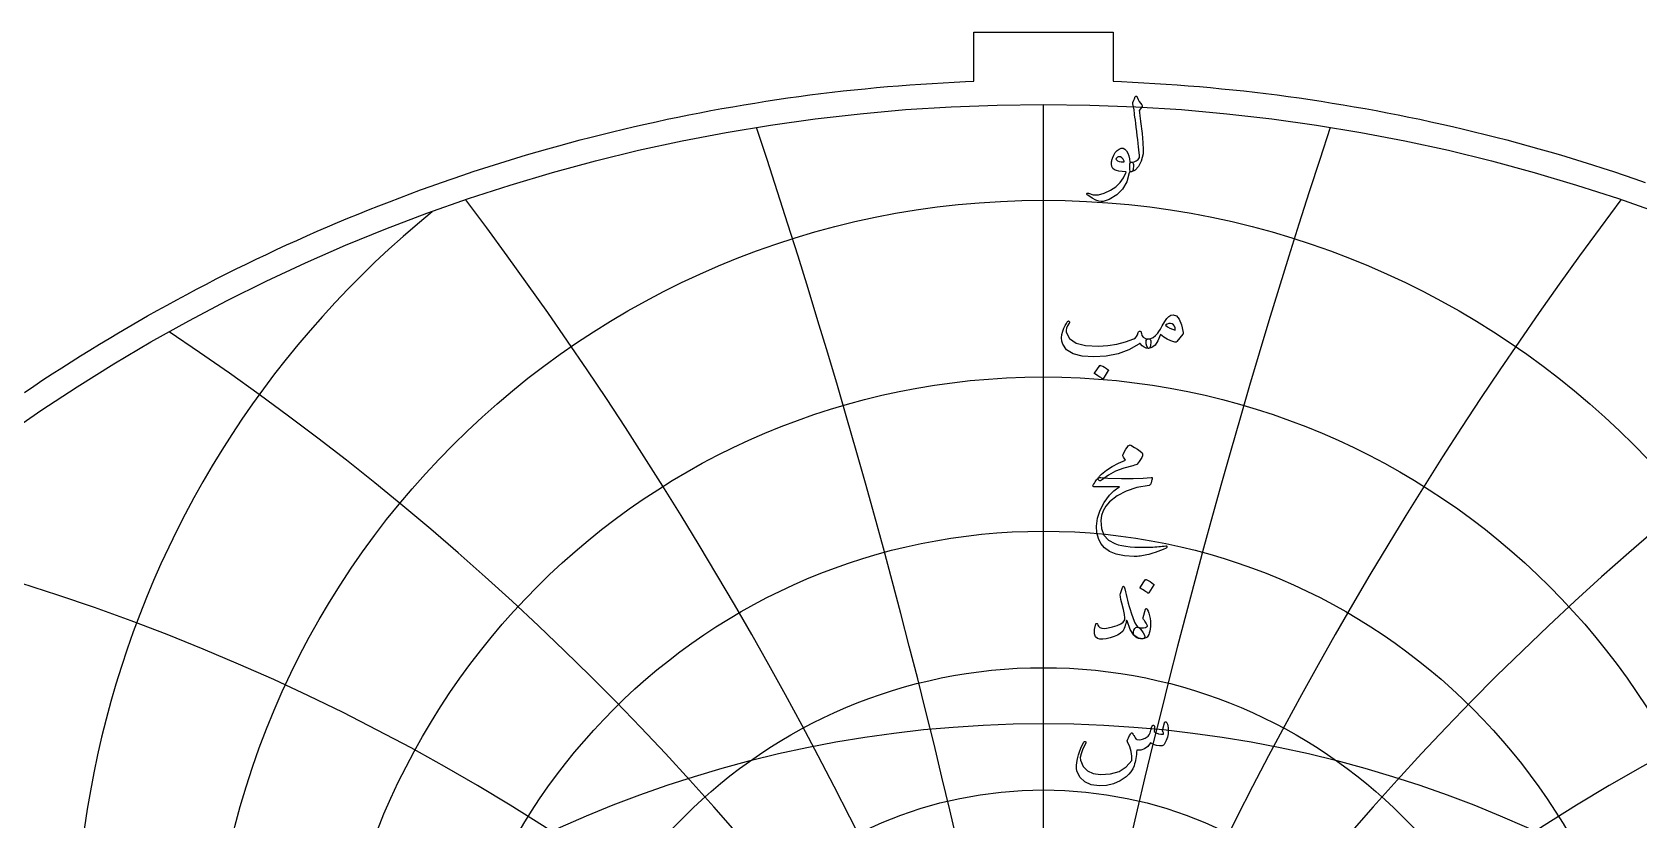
# Model space of a CAD drawing. Header units: millimetres. Extents: x -51 to 51, y -51 to 52.
# Drawn here: x -28.17 to 16.59, y 30.01 to 51.96 of the extents above; entities that cross this region are included whole.
import ezdxf

# ---------------------------------------------------------------- set-up
doc = ezdxf.new("R2010")
doc.units = ezdxf.units.MM
for name, color, linetype in [('CUT_OUTER', 1, 'Continuous'), ('ENGRAVE', 7, 'Continuous'), ('ENGRAVE_FINE', 8, 'Continuous'), ('TEXT', 5, 'Continuous')]:
    doc.layers.add(name, color=color, linetype=linetype)

msp = doc.modelspace()

# ---------------------------------------------------------------- linework, layer by layer
at = {"layer": 'CUT_OUTER'}
msp.add_lwpolyline([(-28.3877, 41.926), (-28.1299, 42.0994), (-27.8711, 42.2712), (-27.6112, 42.4414), (-27.3502, 42.61), (-27.0883, 42.777), (-26.8253, 42.9425), (-26.5613, 43.1062), (-26.2963, 43.2684), (-26.0303, 43.4289), (-25.7633, 43.5878), (-25.4954, 43.7451), (-25.2265, 43.9007), (-24.9567, 44.0547), (-24.6859, 44.207), (-24.4142, 44.3576), (-24.1415, 44.5066), (-23.868, 44.6539), (-23.5936, 44.7995), (-23.3182, 44.9434), (-23.042, 45.0856), (-22.7649, 45.2262), (-22.487, 45.365), (-22.2082, 45.5021), (-21.9286, 45.6375), (-21.6482, 45.7712), (-21.3669, 45.9032), (-21.0849, 46.0334), (-20.802, 46.162), (-20.5184, 46.2887), (-20.234, 46.4138), (-19.9488, 46.537), (-19.6629, 46.6586), (-19.3762, 46.7783), (-19.0888, 46.8963), (-18.8007, 47.0126), (-18.5119, 47.1271), (-18.2224, 47.2398), (-17.9322, 47.3507), (-17.6413, 47.4598), (-17.3498, 47.5672), (-17.0576, 47.6727), (-16.7647, 47.7765), (-16.4713, 47.8785), (-16.1772, 47.9786), (-15.8825, 48.077), (-15.5872, 48.1735), (-15.2913, 48.2683), (-14.9949, 48.3612), (-14.6978, 48.4523), (-14.4003, 48.5416), (-14.1021, 48.629), (-13.8035, 48.7146), (-13.5043, 48.7984), (-13.2047, 48.8803), (-12.9045, 48.9604), (-12.6038, 49.0387), (-12.3027, 49.1151), (-12.0011, 49.1897), (-11.699, 49.2624), (-11.3966, 49.3332), (-11.0936, 49.4022), (-10.7903, 49.4694), (-10.4866, 49.5347), (-10.1824, 49.5981), (-9.8779, 49.6596), (-9.573, 49.7193), (-9.2678, 49.7771), (-8.9622, 49.833), (-8.6562, 49.8871), (-8.35, 49.9392), (-8.0434, 49.9895), (-7.7365, 50.038), (-7.4293, 50.0845), (-7.1219, 50.1291), (-6.8142, 50.1719), (-6.5062, 50.2127), (-6.198, 50.2517), (-5.8895, 50.2888), (-5.5808, 50.324), (-5.2719, 50.3573), (-4.9629, 50.3887), (-4.6536, 50.4182), (-4.3441, 50.4458), (-4.0345, 50.4715), (-3.7248, 50.4953), (-3.4149, 50.5172), (-3.1048, 50.5372), (-2.7947, 50.5553), (-2.4844, 50.5715), (-2.1741, 50.5858), (-1.9425, 50.595), (-1.9425, 51.9645), (1.9425, 51.9645), (1.9425, 50.595), (2.1741, 50.5858), (2.4844, 50.5715), (2.7947, 50.5553), (3.1048, 50.5372), (3.4149, 50.5172), (3.7248, 50.4953), (4.0345, 50.4715), (4.3441, 50.4458), (4.6536, 50.4182), (4.9629, 50.3887), (5.2719, 50.3573), (5.5808, 50.324), (5.8895, 50.2888), (6.198, 50.2517), (6.5062, 50.2127), (6.8142, 50.1719), (7.1219, 50.1291), (7.4293, 50.0845), (7.7365, 50.038), (8.0434, 49.9895), (8.35, 49.9392), (8.6562, 49.8871), (8.9622, 49.833), (9.2678, 49.7771), (9.573, 49.7193), (9.8779, 49.6596), (10.1824, 49.5981), (10.4866, 49.5347), (10.7903, 49.4694), (11.0936, 49.4022), (11.3966, 49.3332), (11.699, 49.2624), (12.0011, 49.1897), (12.3027, 49.1151), (12.6038, 49.0387), (12.9045, 48.9604), (13.2047, 48.8803), (13.5043, 48.7984), (13.8035, 48.7146), (14.1021, 48.629), (14.4003, 48.5416), (14.6978, 48.4523), (14.9949, 48.3612), (15.2913, 48.2683), (15.5872, 48.1735), (15.8825, 48.077), (16.1772, 47.9786), (16.4713, 47.8785), (16.7647, 47.7765)], dxfattribs=at)
at = {"layer": 'ENGRAVE'}
msp.add_lwpolyline([(0, -49.95), (0, 49.95)], dxfattribs=at)
for centre, radius in [((0, 0), 49.95), ((0, 24.0199), 23.2589), ((0, 22.4166), 19.939), ((0, 21.1331), 16.9252), ((0, 20.1084), 14.1467), ((0, 0), 32.6967), ((0, 19.2985), 11.5493)]:
    msp.add_circle(centre, radius, dxfattribs=at)
for centre, radius, start, end in [((0, 26.0291), 26.9804, 129.12907, 50.87093), ((0, 28.5677), 31.2367, 156.79715, 23.20285), ((0, 31.8193), 36.2207, 175.75581, 4.24419)]:
    msp.add_arc(centre, radius, start, end, dxfattribs=at)
at = {"layer": 'ENGRAVE_FINE'}
for centre, radius, start, end in [((-221.9451, -21.505), 225.369, 3.00074, 18.312766), ((-221.9451, -21.505), 225.369, 3.00074, 18.312766), ((221.9451, -21.505), 225.369, 161.687234, 176.99926), ((221.9451, -21.505), 225.369, 161.687234, 176.99926), ((-107.5223, -21.505), 114.4228, 6.043545, 36.957146), ((-107.5223, -21.505), 114.4228, 6.043545, 36.957146), ((107.5223, -21.505), 114.4228, 143.042854, 173.956455), ((107.5223, -21.505), 114.4228, 143.042854, 173.956455), ((-67.7837, -21.505), 78.2698, 9.172746, 56.298227), ((-67.7837, -21.505), 78.2698, 9.172746, 56.298227), ((67.7837, -21.505), 78.2698, 123.701773, 170.827254), ((67.7837, -21.505), 78.2698, 123.701773, 170.827254), ((-46.6392, -21.505), 60.8831, 12.43746, 76.762685), ((-46.6392, -21.505), 60.8831, 12.43746, 76.762685), ((46.6392, -21.505), 60.8831, 103.237315, 167.56254), ((46.6392, -21.505), 60.8831, 103.237315, 167.56254)]:
    msp.add_arc(centre, radius, start, end, dxfattribs=at)
at = {"layer": 'TEXT'}
for points in [[(2.4962, 50.0221), (2.5161, 50.0703), (2.5316, 50.1086), (2.5427, 50.1368), (2.5493, 50.1551), (2.5545, 50.1667), (2.5611, 50.175), (2.5693, 50.18), (2.5789, 50.1817), (2.5898, 50.1798), (2.5988, 50.1743), (2.606, 50.165), (2.6114, 50.1521), (2.6359, 50.0888), (2.6653, 50.0317), (2.6994, 49.981), (2.7384, 49.9365), (2.7493, 49.9223), (2.7524, 49.9062), (2.7478, 49.8883), (2.7354, 49.8685), (2.6704, 49.777), (2.6749, 49.736), (2.6793, 49.6957), (2.6837, 49.6562), (2.6882, 49.6174), (2.6926, 49.5794), (2.697, 49.5421), (2.7015, 49.5056), (2.7059, 49.4697), (2.7467, 49.1382), (2.7716, 48.8789), (2.7807, 48.6921), (2.7738, 48.5776), (2.7181, 48.3699), (2.6453, 48.2165), (2.5556, 48.1174), (2.4489, 48.0725), (2.4459, 48.0725), (2.443, 48.0725), (2.44, 48.0725), (2.4371, 48.0725), (2.4195, 48.0891), (2.4083, 48.1271), (2.4033, 48.1866), (2.4046, 48.2675), (2.4074, 48.2974), (2.4157, 48.3191), (2.4295, 48.3328), (2.4489, 48.3383), (2.5239, 48.3533), (2.5863, 48.3804), (2.6361, 48.4198), (2.6734, 48.4713), (2.6709, 48.5331), (2.6664, 48.6035), (2.6598, 48.6823), (2.6512, 48.7696), (2.6408, 48.8651), (2.6287, 48.9683), (2.615, 49.0793), (2.5995, 49.198), (2.5853, 49.3147), (2.5722, 49.4195), (2.5602, 49.5126), (2.5493, 49.5938), (2.5399, 49.6632), (2.5323, 49.7208), (2.5266, 49.7666), (2.5227, 49.8006), (2.4932, 49.969), (2.4923, 49.9856), (2.4925, 50), (2.4938, 50.0122), (2.4962, 50.0221)], [(2.3898, 48.04), (2.3206, 47.7968), (2.2044, 47.5932), (2.0414, 47.4291), (1.8315, 47.3044), (1.8021, 47.2918), (1.7732, 47.2804), (1.7445, 47.2704), (1.7163, 47.2616), (1.6886, 47.2543), (1.6616, 47.2487), (1.6354, 47.2447), (1.6099, 47.2424), (1.5464, 47.2514), (1.4622, 47.2845), (1.3574, 47.3415), (1.2318, 47.4226), (1.2184, 47.4342), (1.2104, 47.4455), (1.208, 47.4564), (1.2112, 47.4669), (1.2182, 47.475), (1.2274, 47.4787), (1.2388, 47.478), (1.2525, 47.4728), (1.383, 47.4305), (1.5295, 47.4307), (1.6917, 47.4734), (1.8699, 47.5585), (2.0154, 47.6573), (2.1358, 47.7734), (2.231, 47.9069), (2.3012, 48.0577), (2.3006, 48.0631), (2.299, 48.0673), (2.2962, 48.0705), (2.2923, 48.0725), (2.1906, 48.0784), (2.104, 48.0902), (2.0326, 48.1079), (1.9762, 48.1316), (1.9327, 48.1681), (1.9054, 48.2187), (1.8943, 48.2833), (1.8994, 48.362), (1.9011, 48.3724), (1.9031, 48.383), (1.9055, 48.3938), (1.9083, 48.4048), (1.9114, 48.4162), (1.915, 48.4281), (1.9188, 48.4405), (1.9231, 48.4536), (1.9578, 48.5379), (1.9999, 48.6079), (2.0494, 48.6635), (2.1062, 48.7046), (2.1644, 48.7272), (2.2177, 48.7268), (2.2663, 48.7035), (2.3101, 48.6574), (2.3483, 48.5931), (2.3773, 48.5185), (2.397, 48.4336), (2.4075, 48.3383), (2.4134, 48.3384), (2.419, 48.3387), (2.4244, 48.3392), (2.4297, 48.3398), (2.435, 48.3405), (2.4404, 48.3409), (2.446, 48.3412), (2.4518, 48.3413), (2.4718, 48.3371), (2.4873, 48.3243), (2.4984, 48.3031), (2.505, 48.2734), (2.5078, 48.2407), (2.5072, 48.2076), (2.5034, 48.1742), (2.4962, 48.1404), (2.4867, 48.1107), (2.4762, 48.0895), (2.4646, 48.0767), (2.4518, 48.0725), (2.3957, 48.0725), (2.3954, 48.0671), (2.3942, 48.0599), (2.3924, 48.0509), (2.3898, 48.04)], [(2.248, 48.3708), (2.217, 48.4249), (2.183, 48.4632), (2.1461, 48.4855), (2.1062, 48.492), (2.0824, 48.4857), (2.0612, 48.4757), (2.0425, 48.462), (2.0265, 48.4447), (2.0213, 48.4355), (2.0206, 48.4255), (2.0243, 48.4148), (2.0324, 48.4033), (2.0628, 48.3766), (2.107, 48.3583), (2.1648, 48.3485), (2.2362, 48.3472), (2.2436, 48.3487), (2.248, 48.3531), (2.2495, 48.3605), (2.248, 48.3708)], [(0.6735, 43.8995), (0.684, 43.911), (0.6949, 43.9158), (0.7062, 43.9139), (0.7178, 43.9054), (0.7267, 43.8943), (0.7296, 43.8818), (0.7267, 43.8678), (0.7178, 43.8523), (0.6728, 43.7825), (0.644, 43.7178), (0.6314, 43.6584), (0.6351, 43.6041), (0.7276, 43.4258), (0.9076, 43.3013), (1.1752, 43.2308), (1.5302, 43.2142), (1.7937, 43.2336), (2.0464, 43.274), (2.2885, 43.3355), (2.5198, 43.418), (2.5606, 43.4422), (2.5944, 43.4793), (2.6211, 43.5293), (2.6409, 43.5923), (2.6476, 43.6102), (2.6586, 43.6226), (2.6741, 43.6294), (2.6941, 43.6307), (2.7083, 43.6246), (2.7184, 43.6122), (2.7245, 43.5936), (2.7266, 43.5687), (2.7404, 43.507), (2.779, 43.4608), (2.8423, 43.4302), (2.9304, 43.4151), (2.9622, 43.408), (2.9836, 43.3899), (2.9947, 43.3608), (2.9954, 43.3205), (2.9847, 43.2456), (2.9703, 43.192), (2.9522, 43.1599), (2.9304, 43.1492), (2.8656, 43.1577), (2.8041, 43.1832), (2.746, 43.2256), (2.6911, 43.2851), (2.6865, 43.2875), (2.6786, 43.2858), (2.6673, 43.2801), (2.6527, 43.2703), (2.3773, 43.1152), (2.0767, 43.0044), (1.751, 42.938), (1.4002, 42.9158), (1.076, 42.938), (0.8242, 43.0044), (0.6447, 43.1152), (0.5376, 43.2703), (0.5133, 43.3569), (0.5051, 43.4453), (0.5133, 43.5356), (0.5376, 43.6277), (0.5705, 43.7134), (0.6041, 43.7873), (0.6384, 43.8493), (0.6735, 43.8995)], [(3.6157, 44.0886), (3.7082, 44.0557), (3.7849, 43.963), (3.8456, 43.8105), (3.8905, 43.5982), (3.8921, 43.5829), (3.8912, 43.5694), (3.8877, 43.5578), (3.8816, 43.548), (3.7191, 43.3442), (3.7079, 43.3318), (3.6948, 43.3242), (3.6798, 43.3215), (3.663, 43.3235), (3.5526, 43.3611), (3.4488, 43.4091), (3.3517, 43.4675), (3.2613, 43.5362), (3.1883, 43.3669), (3.1084, 43.2459), (3.0214, 43.1734), (2.9274, 43.1492), (2.9169, 43.1531), (2.906, 43.1647), (2.8948, 43.1841), (2.8831, 43.2112), (2.8652, 43.2784), (2.8588, 43.3323), (2.8637, 43.373), (2.8802, 43.4003), (2.8898, 43.4067), (2.9009, 43.4114), (2.9134, 43.4141), (2.9274, 43.4151), (2.9947, 43.4265), (3.0604, 43.4579), (3.1246, 43.5092), (3.1874, 43.5805), (3.2149, 43.6218), (3.2561, 43.6898), (3.3109, 43.7843), (3.3794, 43.9054), (3.433, 43.9856), (3.4902, 44.0428), (3.5511, 44.0771), (3.6157, 44.0886)], [(3.403, 43.7991), (3.4584, 43.7529), (3.5212, 43.7149), (3.5914, 43.685), (3.6689, 43.6632), (3.6647, 43.7214), (3.649, 43.7688), (3.6218, 43.8055), (3.5832, 43.8316), (3.5387, 43.8451), (3.4939, 43.8441), (3.4486, 43.8288), (3.403, 43.7991)], [(1.5686, 42.6736), (1.5723, 42.6773), (1.5775, 42.6795), (1.5841, 42.6802), (1.5922, 42.6795), (1.6496, 42.6562), (1.7037, 42.6278), (1.7545, 42.5942), (1.802, 42.5554), (1.8066, 42.5495), (1.8086, 42.5436), (1.8081, 42.5377), (1.8049, 42.5318), (1.6661, 42.3073), (1.6609, 42.3019), (1.6543, 42.3006), (1.6461, 42.3034), (1.6365, 42.3102), (1.6282, 42.3162), (1.6151, 42.325), (1.5972, 42.3368), (1.5745, 42.3516), (1.5466, 42.3693), (1.5132, 42.39), (1.4742, 42.4136), (1.4298, 42.4402), (1.4238, 42.4447), (1.4209, 42.4491), (1.4209, 42.4535), (1.4238, 42.458)], [(2.4932, 39.8828), (2.2351, 39.8155), (2.0073, 39.7285), (1.8097, 39.622), (1.6424, 39.4959), (1.6168, 39.4765), (1.593, 39.4656), (1.571, 39.4632), (1.5509, 39.4693), (1.5274, 39.4972), (1.5309, 39.5365), (1.5614, 39.5873), (1.6188, 39.6495), (1.7545, 39.7621), (1.9105, 39.8636), (2.0868, 39.9541), (2.2835, 40.0335), (2.2273, 40.1162), (2.2168, 40.1369), (2.2118, 40.1576), (2.2124, 40.1782), (2.2185, 40.1989), (2.2582, 40.2778), (2.2945, 40.3429), (2.3276, 40.3944), (2.3573, 40.4323), (2.3763, 40.4502), (2.395, 40.4596), (2.4133, 40.4605), (2.4312, 40.453), (2.5351, 40.3943), (2.6224, 40.3392), (2.6932, 40.2879), (2.7473, 40.2403), (2.7578, 40.225), (2.7628, 40.2056), (2.7622, 40.1821), (2.7561, 40.1546), (2.7371, 40.1116), (2.7066, 40.0593), (2.6647, 39.9979), (2.6114, 39.9271), (2.5973, 39.9166), (2.573, 39.9057), (2.5383, 39.8945), (2.4932, 39.8828)], [(1.7961, 39.5402), (2.1751, 39.5269), (2.5028, 39.5254), (2.7792, 39.5357), (3.0043, 39.5579), (3.0112, 39.5587), (3.0172, 39.5583), (3.0223, 39.5565), (3.0264, 39.5535), (3.0295, 39.5493), (3.0312, 39.5442), (3.0317, 39.5382), (3.0308, 39.5313), (3.025, 39.5044), (3.0194, 39.4796), (3.0139, 39.4571), (3.0087, 39.4368), (3.0036, 39.4187), (2.9987, 39.4028), (2.994, 39.3891), (2.9895, 39.3777), (2.9799, 39.3594), (2.9688, 39.3459), (2.9562, 39.3373), (2.9422, 39.3334), (2.601, 39.2715), (2.3041, 39.1746), (2.0516, 39.0426), (1.8433, 38.8755), (1.7381, 38.7553), (1.6616, 38.6281), (1.614, 38.4939), (1.5952, 38.3527), (1.6133, 38.1309), (1.6853, 37.9502), (1.8112, 37.8104), (1.991, 37.7116), (2.0843, 37.6817), (2.1867, 37.657), (2.2984, 37.6374), (2.4194, 37.623), (2.5493, 37.6136), (2.6882, 37.609), (2.8359, 37.6092), (2.9924, 37.6141), (3.0481, 37.6173), (3.1028, 37.6208), (3.1567, 37.6247), (3.2096, 37.6289), (3.2612, 37.6335), (3.3111, 37.6385), (3.3594, 37.6439), (3.406, 37.6496), (3.4202, 37.6503), (3.4304, 37.6466), (3.4365, 37.6385), (3.4385, 37.626), (3.4374, 37.6114), (3.4341, 37.6001), (3.4285, 37.5922), (3.4208, 37.5876), (3.3373, 37.5523), (3.2583, 37.5204), (3.1837, 37.4917), (3.1136, 37.4664), (3.048, 37.4443), (2.9873, 37.4251), (2.9313, 37.4088), (2.8802, 37.3955), (2.8321, 37.3858), (2.7853, 37.3771), (2.7398, 37.3695), (2.6956, 37.363), (2.6524, 37.3581), (2.6103, 37.3549), (2.569, 37.3536), (2.5287, 37.3542), (2.2532, 37.3756), (2.0235, 37.4221), (1.8396, 37.4938), (1.7015, 37.5905), (1.6002, 37.7114), (1.5295, 37.8527), (1.4894, 38.0142), (1.48, 38.1961), (1.509, 38.4217), (1.5782, 38.6407), (1.6877, 38.853), (1.8374, 39.0587), (1.8959, 39.1209), (1.9622, 39.1805), (2.0363, 39.2376), (2.118, 39.292), (1.4032, 39.2979), (1.386, 39.3053), (1.3788, 39.3186), (1.3816, 39.3378), (1.3943, 39.3629), (1.4183, 39.3995), (1.4401, 39.4323), (1.4597, 39.4615), (1.477, 39.487), (1.4922, 39.5086), (1.5051, 39.5261), (1.5158, 39.5396), (1.5243, 39.549), (1.5435, 39.5507), (1.5952, 39.5498), (1.6794, 39.5463), (1.7961, 39.5402)], [(2.8344, 36.703), (2.8381, 36.7067), (2.8433, 36.7089), (2.8499, 36.7096), (2.858, 36.7089), (2.9154, 36.6856), (2.9695, 36.6572), (3.0203, 36.6236), (3.0678, 36.5848), (3.0724, 36.5789), (3.0744, 36.573), (3.0739, 36.5671), (3.0707, 36.5612), (2.9319, 36.3367), (2.9267, 36.3313), (2.9201, 36.33), (2.9119, 36.3328), (2.9023, 36.3396), (2.894, 36.3455), (2.8809, 36.3544), (2.863, 36.3662), (2.8403, 36.381), (2.8124, 36.3987), (2.779, 36.4194), (2.74, 36.443), (2.6956, 36.4696), (2.6896, 36.474), (2.6867, 36.4785), (2.6867, 36.4829), (2.6896, 36.4873)], [(2.2643, 36.4489), (2.2813, 36.3715), (2.2997, 36.2927), (2.3197, 36.2127), (2.3411, 36.1314), (2.364, 36.0484), (2.3883, 35.9634), (2.4142, 35.8763), (2.4415, 35.7872), (2.4967, 35.627), (2.5471, 35.5066), (2.5927, 35.4261), (2.6335, 35.3855), (2.6692, 35.3613), (2.7052, 35.3271), (2.7415, 35.283), (2.7783, 35.2289), (2.813, 35.1619), (2.8226, 35.1115), (2.8071, 35.0777), (2.7665, 35.0605), (2.6352, 35.0738), (2.5191, 35.161), (2.4181, 35.322), (2.3322, 35.5568), (2.3304, 35.5607), (2.3278, 35.5635), (2.3245, 35.5651), (2.3204, 35.5657), (2.3174, 35.5651), (2.3145, 35.5635), (2.3115, 35.5607), (2.3086, 35.5568), (2.3003, 35.5188), (2.2901, 35.4785), (2.2781, 35.4361), (2.2643, 35.3914), (2.2491, 35.3491), (2.2332, 35.3138), (2.2166, 35.2856), (2.1993, 35.2644), (2.1369, 35.2099), (2.059, 35.1617), (1.9655, 35.1198), (1.8566, 35.0842), (1.7458, 35.0578), (1.6498, 35.0465), (1.5686, 35.0504), (1.5021, 35.0694), (1.4453, 35.117), (1.4194, 35.2008), (1.4246, 35.3209), (1.4608, 35.477), (1.4643, 35.4822), (1.4689, 35.4859), (1.4746, 35.4881), (1.4814, 35.4889), (1.4896, 35.4879), (1.4962, 35.4852), (1.5014, 35.4806), (1.5051, 35.4741), (1.5191, 35.4414), (1.5346, 35.4143), (1.5516, 35.3927), (1.5701, 35.3766), (1.6277, 35.3552), (1.706, 35.35), (1.8049, 35.3611), (1.9246, 35.3884), (2.0521, 35.4294), (2.1513, 35.4756), (2.222, 35.5269), (2.2643, 35.5834), (2.2713, 35.6406), (2.2598, 35.7385), (2.2299, 35.8769), (2.1816, 36.056), (2.1583, 36.1504), (2.1446, 36.2266), (2.1406, 36.2848), (2.1461, 36.3249), (2.2022, 36.4844), (2.2083, 36.5012), (2.2148, 36.5132), (2.2216, 36.5204), (2.2288, 36.5228), (2.2377, 36.5182), (2.2465, 36.5043), (2.2554, 36.4812), (2.2643, 36.4489)], [(2.861, 35.4948), (2.8436, 35.5238), (2.827, 35.5487), (2.8111, 35.5695), (2.796, 35.5863), (2.7851, 35.6007), (2.779, 35.6174), (2.7777, 35.6362), (2.7812, 35.6572), (2.8433, 35.8817), (2.8519, 35.9013), (2.8632, 35.9069), (2.877, 35.8984), (2.8935, 35.8758), (2.9182, 35.828), (2.9393, 35.7702), (2.9566, 35.7025), (2.9703, 35.6247), (2.9782, 35.5502), (2.9814, 35.477), (2.9797, 35.4054), (2.9732, 35.3353), (2.9627, 35.2741), (2.9489, 35.2208), (2.9317, 35.1752), (2.9112, 35.1373), (2.8859, 35.1093), (2.8514, 35.0871), (2.8076, 35.0709), (2.7546, 35.0605), (2.7004, 35.0585), (2.6498, 35.0672), (2.6029, 35.0866), (2.5597, 35.1167), (2.5263, 35.1549), (2.5087, 35.1986), (2.5071, 35.2479), (2.5213, 35.3028), (2.544, 35.3476), (2.5707, 35.3759), (2.6016, 35.3875), (2.6365, 35.3825), (2.717, 35.3631), (2.7871, 35.3611), (2.8469, 35.3764), (2.8964, 35.4091), (2.8975, 35.4178), (2.892, 35.435), (2.8798, 35.4606), (2.861, 35.4948)], [(3.3706, 32.7137), (3.3757, 32.7267), (3.3824, 32.7359), (3.3905, 32.7414), (3.4001, 32.7433), (3.4125, 32.7418), (3.423, 32.7374), (3.4317, 32.73), (3.4385, 32.7197), (3.4553, 32.6827), (3.4673, 32.6369), (3.4745, 32.5823), (3.4769, 32.5188), (3.4704, 32.415), (3.451, 32.3164), (3.4187, 32.223), (3.3735, 32.1348), (3.358, 32.1135), (3.341, 32.0971), (3.3225, 32.0855), (3.3026, 32.0786), (3.2304, 32.074), (3.1527, 32.0868), (3.0694, 32.1168), (2.9806, 32.1643), (2.9058, 32.0618), (2.8174, 31.9937), (2.7153, 31.9599), (2.5995, 31.9605), (2.5958, 31.8982), (2.5903, 31.8382), (2.5832, 31.7807), (2.5744, 31.7256), (2.564, 31.6725), (2.5519, 31.6211), (2.5382, 31.5714), (2.5227, 31.5233), (2.4869, 31.4365), (2.4386, 31.3564), (2.3776, 31.2829), (2.3041, 31.2161), (2.1323, 31.1016), (1.9504, 31.0211), (1.7586, 30.9746), (1.5568, 30.962), (1.3295, 30.9928), (1.1499, 31.0735), (1.0178, 31.2041), (0.9335, 31.3844), (0.922, 31.4494), (0.9202, 31.5262), (0.9279, 31.6148), (0.9453, 31.7153), (0.9732, 31.8253), (1.0125, 31.9398), (1.0633, 32.0587), (1.1255, 32.182), (1.1305, 32.1898), (1.1366, 32.1953), (1.1438, 32.1986), (1.1521, 32.1997), (1.1604, 32.199), (1.1676, 32.1968), (1.1737, 32.1931), (1.1787, 32.1879), (1.182, 32.1804), (1.1831, 32.1724), (1.182, 32.1641), (1.1787, 32.1554), (1.0996, 31.9913), (1.0487, 31.8563), (1.0258, 31.7505), (1.031, 31.6739), (1.1055, 31.505), (1.223, 31.3822), (1.3832, 31.3056), (1.5863, 31.2751), (1.8703, 31.2932), (2.1107, 31.3652), (2.3075, 31.4911), (2.4607, 31.671), (2.4602, 31.7895), (2.4408, 31.9147), (2.4026, 32.0465), (2.3455, 32.185), (2.3383, 32.199), (2.3344, 32.2116), (2.3339, 32.2226), (2.3366, 32.2322), (2.3525, 32.2652), (2.3677, 32.2961), (2.3821, 32.325), (2.3957, 32.3519), (2.4086, 32.3763), (2.4208, 32.398), (2.4323, 32.417), (2.443, 32.4331), (2.4491, 32.4399), (2.4555, 32.4427), (2.4624, 32.4414), (2.4696, 32.4361), (2.4733, 32.432), (2.4784, 32.4257), (2.4851, 32.4172), (2.4932, 32.4065), (2.5024, 32.3936), (2.5124, 32.3785), (2.5231, 32.3611), (2.5346, 32.3415), (2.5578, 32.3039), (2.5774, 32.2766), (2.5933, 32.2596), (2.6055, 32.2529), (2.6823, 32.2465), (2.7591, 32.2596), (2.8359, 32.2922), (2.9127, 32.3445), (2.9406, 32.3792), (2.9681, 32.4361), (2.9952, 32.5151), (3.022, 32.6163), (3.0246, 32.6259), (3.0294, 32.634), (3.0364, 32.6406), (3.0456, 32.6458), (3.0543, 32.6491), (3.0626, 32.6502), (3.0705, 32.6491), (3.0781, 32.6458), (3.0894, 32.6273), (3.0936, 32.5926), (3.0908, 32.5417), (3.0811, 32.4745), (3.1407, 32.4379), (3.2044, 32.4139), (3.2721, 32.4025), (3.344, 32.4036), (3.343, 32.4252), (3.3403, 32.4427), (3.3357, 32.4562), (3.3292, 32.4656), (3.3218, 32.4745), (3.3174, 32.4833), (3.3159, 32.4922), (3.3174, 32.5011)]]:
    msp.add_lwpolyline(points, close=True, dxfattribs=at)

doc.saveas('drawing.dxf')
